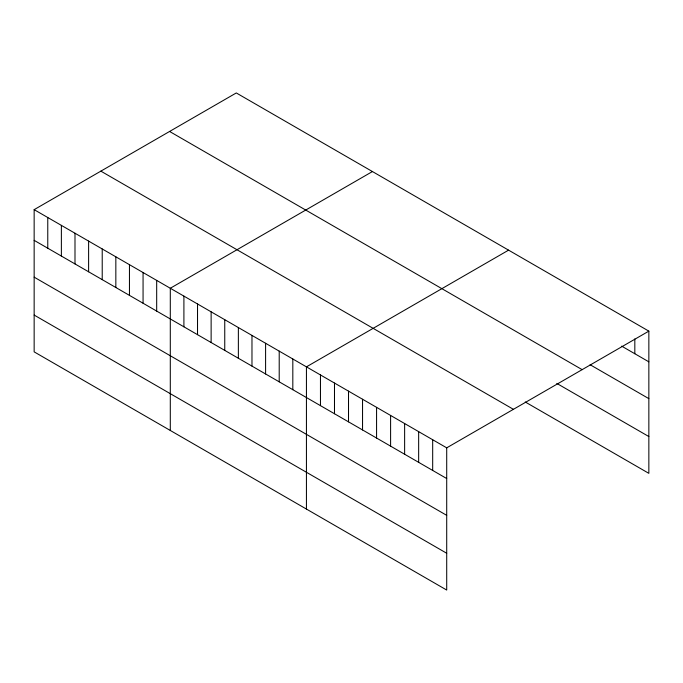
<?xml version="1.0" encoding="UTF-8"?>
<svg xmlns="http://www.w3.org/2000/svg" width="683" height="683" viewBox="0 0 683 683"><rect width="100%" height="100%" fill="white"/><g stroke="black" fill="none" stroke-linecap="round" stroke-linejoin="round"><path stroke-width="1.02" d="M34.15 209.655L446.708 447.835L446.708 590.052L34.15 351.865L34.15 209.655L236.292 92.948L648.85 331.135L648.85 473.345L525.236 401.98M372.44 171.544L170.298 288.252L170.298 430.469M508.579 250.149L306.436 366.856L306.436 509.074M446.708 447.835L648.85 331.135M621.675 346.144L648.85 361.828M590.112 364.722L648.85 398.633M169.589 131.46L582.147 369.648M556.799 383.402L648.85 436.548M100.853 171.134L513.411 409.322M34.15 240.348L446.708 478.535M34.15 277.153L446.708 515.341M34.15 315.068L446.708 553.256M634.823 338.913L634.823 353.734M432.68 439.741L432.68 470.442M418.653 431.639L418.653 462.34M404.626 423.545L404.626 454.246M390.599 415.443L390.599 446.144M376.572 407.35L376.572 438.042M362.545 399.248L362.545 429.949M348.518 391.154L348.518 421.846M334.491 383.052L334.491 413.753M320.464 374.95L320.464 405.651M292.819 358.993L292.819 389.694M279.21 351.13L279.21 381.831M265.593 343.276L265.593 373.977M251.976 335.413L251.976 366.114M238.367 327.558L238.367 358.251M224.75 319.695L224.75 350.396M211.132 311.832L211.132 342.533M197.524 303.978L197.524 334.67M183.906 296.115L183.906 326.815M156.68 280.397L156.68 311.089M143.063 272.534L143.063 303.235M129.454 264.671L129.454 295.372M115.837 256.817L115.837 287.509M102.219 248.954L102.219 279.654M88.611 241.09L88.611 271.791M74.993 233.236L74.993 263.928M61.376 225.373L61.376 256.074M47.767 217.51L47.767 248.211"/></g></svg>
